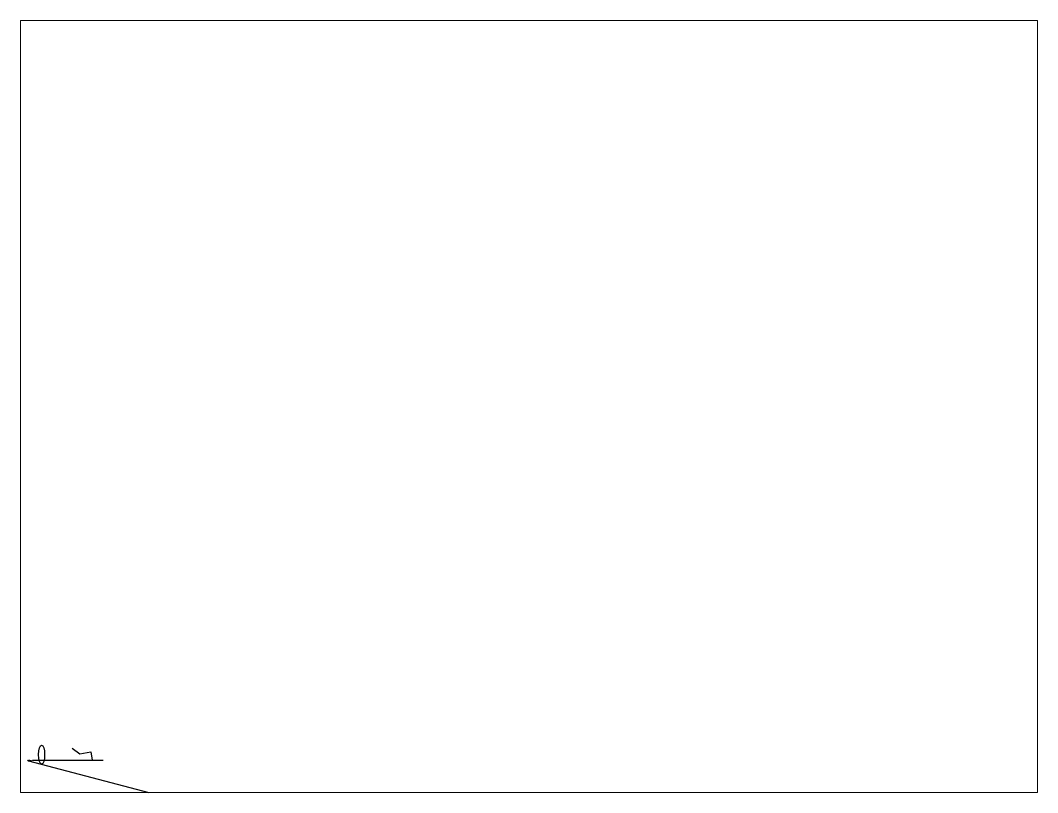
# Paper-space layout 'Layout1' of a CAD drawing. Header units: metres. Extents: x 26 to 231, y 20 to 176.
# The model-space entities are those that its viewports show. They can reach past a viewport. Long polylines and large blocks are cut down to what shows.
import ezdxf

# ---------------------------------------------------------------- set-up
doc = ezdxf.new("R2010")
doc.units = ezdxf.units.M

msp = doc.modelspace()

# ---------------------------------------------------------------- linework, layer by layer
for p, q in [((18.97, 5.72), (22.17, 3.32)), ((0.37, 0.71), (0.74, 0.39)), ((0.74, 0.39), (185.33, -48.17)), ((0.75, 0.79), (2.08, 0.38)), ((3.07, 0.51), (2.43, 0.51)), ((31.93, 0.51), (3.07, 0.51)), ((22.17, 3.32), (26.75, 4.19)), ((26.75, 4.19), (27.42, 0.68))]:
    msp.add_line(p, q)
msp.add_ellipse((6.24, 3.01), major_axis=(0, -4), ratio=0.3125)

psp = doc.layouts.get("Layout1")

# ---------------------------------------------------------------- viewports
at = {"layer": '0'}
psp.add_viewport(center=(128.5, 97.5), size=(205.6, 156), view_center_point=(210, 148.5), view_height=322.7195, dxfattribs=at)

doc.saveas('drawing.dxf')
